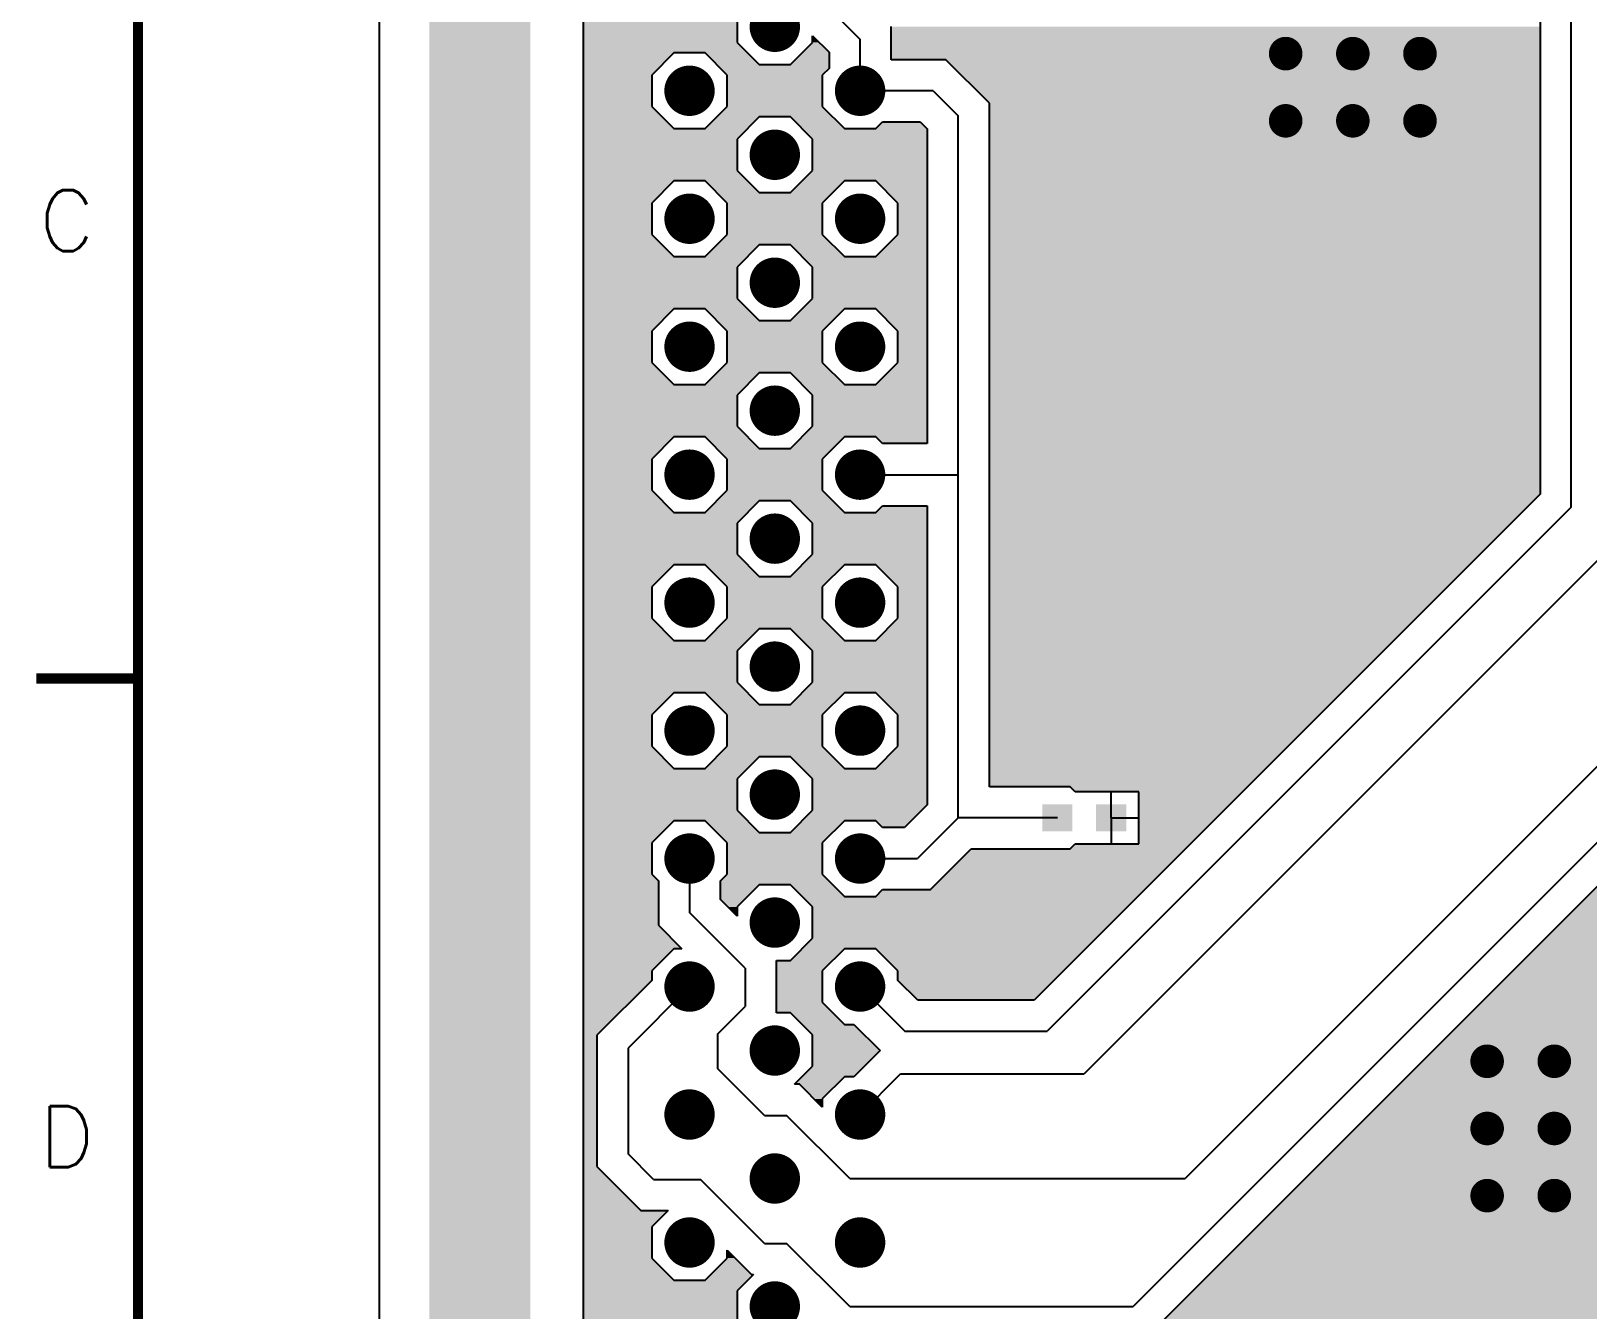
# Model space of a CAD drawing. Extents: x 295 to 953, y 10 to 290.
# Drawn here: x 486.7 to 563.2, y 119 to 181.8 of the extents above; entities that cross this region are included whole.
import ezdxf
from ezdxf.enums import TextEntityAlignment as Align

# ---------------------------------------------------------------- set-up
doc = ezdxf.new("R2010")
doc.units = 0
doc.header["$LTSCALE"] = 5
doc.header["$MEASUREMENT"] = 0
doc.layers.get('0').update_dxf_attribs({"linetype": 'CONTINUOUS', "lineweight": 25})
for name, color, linetype in [('L1-TOP_GBR', 7, 'CONTINUOUS'), ('문자', 4, 'CONTINUOUS'), ('테두리', 3, 'CONTINUOUS')]:
    doc.layers.add(name, color=color, linetype=linetype)
doc.styles.get("Standard").update_dxf_attribs({"font": 'simplex.shx'})

# ---------------------------------------------------------------- blocks, each defined once
blk = doc.blocks.new('C')
at = {"layer": '테두리', "const_width": 0.5}
for points in [[(15, 285), (15, 15), (405, 15), (405, 285), (15, 285)], [(10, 150), (15, 150)]]:
    blk.add_lwpolyline(points, dxfattribs=at)
at = {"layer": '문자'}
for s, p in [('C', (11.5, 172.5)), ('D', (11.5, 127.5))]:
    blk.add_text(s, height=3, dxfattribs=at).set_placement(p, align=Align.MIDDLE)

msp = doc.modelspace()

# ---------------------------------------------------------------- linework, layer by layer
for points, const_width in [([(522.654, 182.02, 1), (523.892, 182.02, 1)], 1.238), ([(547.965, 180.7, 1), (548.79, 180.7, 1)], 0.825), ([(551.265, 180.7, 1), (552.09, 180.7, 1)], 0.825), ([(554.565, 180.7, 1), (555.39, 180.7, 1)], 0.825), ([(518.463, 178.877, 1), (519.701, 178.877, 1)], 1.238), ([(526.845, 178.877, 1), (528.083, 178.877, 1)], 1.238), ([(547.965, 177.4, 1), (548.79, 177.4, 1)], 0.825), ([(551.265, 177.4, 1), (552.09, 177.4, 1)], 0.825), ([(554.565, 177.4, 1), (555.39, 177.4, 1)], 0.825), ([(522.654, 175.733, 1), (523.892, 175.733, 1)], 1.238), ([(518.463, 172.59, 1), (519.701, 172.59, 1)], 1.238), ([(526.845, 172.59, 1), (528.083, 172.59, 1)], 1.238), ([(522.654, 169.447, 1), (523.892, 169.447, 1)], 1.238), ([(518.463, 166.304, 1), (519.701, 166.304, 1)], 1.238), ([(526.845, 166.304, 1), (528.083, 166.304, 1)], 1.238), ([(522.654, 163.161, 1), (523.892, 163.161, 1)], 1.238), ([(518.463, 160.017, 1), (519.701, 160.017, 1)], 1.238), ([(526.845, 160.017, 1), (528.083, 160.017, 1)], 1.238), ([(522.654, 156.874, 1), (523.892, 156.874, 1)], 1.238), ([(518.463, 153.731, 1), (519.701, 153.731, 1)], 1.238), ([(526.845, 153.731, 1), (528.083, 153.731, 1)], 1.238), ([(522.654, 150.588, 1), (523.892, 150.588, 1)], 1.238), ([(518.463, 147.444, 1), (519.701, 147.444, 1)], 1.238), ([(526.845, 147.444, 1), (528.083, 147.444, 1)], 1.238), ([(522.654, 144.301, 1), (523.892, 144.301, 1)], 1.238), ([(518.463, 141.158, 1), (519.701, 141.158, 1)], 1.238), ([(526.845, 141.158, 1), (528.083, 141.158, 1)], 1.238), ([(522.654, 138.014, 1), (523.892, 138.014, 1)], 1.238), ([(518.463, 134.871, 1), (519.701, 134.871, 1)], 1.238), ([(526.845, 134.871, 1), (528.083, 134.871, 1)], 1.238), ([(522.654, 131.728, 1), (523.892, 131.728, 1)], 1.238), ([(557.865, 131.2, 1), (558.69, 131.2, 1)], 0.825), ([(561.165, 131.2, 1), (561.99, 131.2, 1)], 0.825), ([(518.463, 128.585, 1), (519.701, 128.585, 1)], 1.238), ([(526.845, 128.585, 1), (528.083, 128.585, 1)], 1.238), ([(557.865, 127.9, 1), (558.69, 127.9, 1)], 0.825), ([(561.165, 127.9, 1), (561.99, 127.9, 1)], 0.825), ([(522.654, 125.442, 1), (523.892, 125.442, 1)], 1.238), ([(557.865, 124.6, 1), (558.69, 124.6, 1)], 0.825), ([(561.165, 124.6, 1), (561.99, 124.6, 1)], 0.825), ([(518.463, 122.298, 1), (519.701, 122.298, 1)], 1.238), ([(526.845, 122.298, 1), (528.083, 122.298, 1)], 1.238), ([(522.654, 119.155, 1), (523.892, 119.155, 1)], 1.238)]:
    msp.add_lwpolyline(points, format="xyb", close=True, dxfattribs=dict(const_width=const_width))
for points in [[(537.9, 143.822), (537.9, 142.502), (536.415, 143.822), (536.415, 142.502)], [(540.54, 143.822), (540.54, 142.502), (539.055, 143.822), (539.055, 142.502)]]:
    msp.add_solid(points)
at = {"layer": 'L1-TOP_GBR'}
for p, q in [((503.828, 231.85), (503.828, 103.15)), ((503.828, 231.85), (503.828, 103.15)), ((513.851, 230.858), (513.851, 105.973)), ((560.876, 201.957), (560.876, 159.057)), ((562.403, 158.425), (562.403, 201.325)), ((524.453, 184.412), (527.464, 181.401)), ((521.417, 182.789), (521.417, 181.251)), ((525.129, 181.578), (525.938, 180.769)), ((525.129, 181.251), (525.129, 181.578)), ((527.464, 178.877), (527.464, 181.401)), ((528.99, 180.403), (528.99, 182.033)), ((518.313, 180.733), (517.226, 179.646)), ((519.851, 180.733), (518.313, 180.733)), ((520.938, 179.646), (519.851, 180.733)), ((521.417, 181.251), (522.504, 180.164)), ((524.042, 180.164), (525.129, 181.251)), ((525.938, 180.769), (525.938, 179.976)), ((522.504, 180.164), (524.042, 180.164)), ((525.938, 179.976), (525.608, 179.646)), ((531.684, 180.403), (528.99, 180.403)), ((533.816, 178.271), (531.684, 180.403)), ((517.226, 179.646), (517.226, 178.108)), ((520.938, 178.108), (520.938, 179.646)), ((525.608, 179.646), (525.608, 178.108)), ((531.053, 178.877), (527.464, 178.877)), ((531.053, 178.877), (532.29, 177.639)), ((533.816, 144.689), (533.816, 178.271)), ((517.226, 178.108), (518.313, 177.02)), ((519.851, 177.02), (520.938, 178.108)), ((522.504, 177.59), (521.417, 176.502)), ((524.042, 177.59), (522.504, 177.59)), ((525.129, 176.502), (524.042, 177.59)), ((525.608, 178.108), (526.695, 177.02)), ((532.29, 160.017), (532.29, 177.639)), ((518.313, 177.02), (519.851, 177.02)), ((526.695, 177.02), (528.233, 177.02)), ((528.233, 177.02), (528.563, 177.35)), ((528.563, 177.35), (530.421, 177.35)), ((530.421, 177.35), (530.764, 177.007)), ((530.764, 177.007), (530.764, 161.543)), ((521.417, 176.502), (521.417, 174.965)), ((525.129, 174.965), (525.129, 176.502)), ((518.313, 174.446), (517.226, 173.359)), ((519.851, 174.446), (518.313, 174.446)), ((520.938, 173.359), (519.851, 174.446)), ((521.417, 174.965), (522.504, 173.877)), ((524.042, 173.877), (525.129, 174.965)), ((526.695, 174.446), (525.608, 173.359)), ((528.233, 174.446), (526.695, 174.446)), ((529.32, 173.359), (528.233, 174.446)), ((522.504, 173.877), (524.042, 173.877)), ((517.226, 173.359), (517.226, 171.821)), ((520.938, 171.821), (520.938, 173.359)), ((525.608, 173.359), (525.608, 171.821)), ((529.32, 171.821), (529.32, 173.359)), ((517.226, 171.821), (518.313, 170.734)), ((519.851, 170.734), (520.938, 171.821)), ((525.608, 171.821), (526.695, 170.734)), ((528.233, 170.734), (529.32, 171.821)), ((518.313, 170.734), (519.851, 170.734)), ((522.504, 171.303), (521.417, 170.216)), ((524.042, 171.303), (522.504, 171.303)), ((525.129, 170.216), (524.042, 171.303)), ((526.695, 170.734), (528.233, 170.734)), ((521.417, 170.216), (521.417, 168.678)), ((525.129, 168.678), (525.129, 170.216)), ((521.417, 168.678), (522.504, 167.591)), ((524.042, 167.591), (525.129, 168.678)), ((518.313, 168.16), (517.226, 167.073)), ((519.851, 168.16), (518.313, 168.16)), ((520.938, 167.073), (519.851, 168.16)), ((522.504, 167.591), (524.042, 167.591)), ((526.695, 168.16), (525.608, 167.073)), ((528.233, 168.16), (526.695, 168.16)), ((529.32, 167.073), (528.233, 168.16)), ((517.226, 167.073), (517.226, 165.535)), ((520.938, 165.535), (520.938, 167.073)), ((525.608, 167.073), (525.608, 165.535)), ((529.32, 165.535), (529.32, 167.073)), ((517.226, 165.535), (518.313, 164.447)), ((519.851, 164.447), (520.938, 165.535)), ((525.608, 165.535), (526.695, 164.447)), ((528.233, 164.447), (529.32, 165.535)), ((522.504, 165.017), (521.417, 163.929)), ((524.042, 165.017), (522.504, 165.017)), ((525.129, 163.929), (524.042, 165.017)), ((518.313, 164.447), (519.851, 164.447)), ((521.417, 163.929), (521.417, 162.392)), ((525.129, 162.392), (525.129, 163.929)), ((526.695, 164.447), (528.233, 164.447)), ((521.417, 162.392), (522.504, 161.304)), ((524.042, 161.304), (525.129, 162.392)), ((518.313, 161.873), (517.226, 160.786)), ((519.851, 161.873), (518.313, 161.873)), ((520.938, 160.786), (519.851, 161.873)), ((526.695, 161.873), (525.608, 160.786)), ((528.233, 161.873), (526.695, 161.873)), ((528.563, 161.543), (528.233, 161.873)), ((530.764, 161.543), (528.563, 161.543)), ((517.226, 160.786), (517.226, 159.248)), ((520.938, 159.248), (520.938, 160.786)), ((522.504, 161.304), (524.042, 161.304)), ((525.608, 160.786), (525.608, 159.248)), ((527.464, 160.017), (532.29, 160.017)), ((532.29, 143.162), (532.29, 160.017)), ((517.226, 159.248), (518.313, 158.161)), ((519.851, 158.161), (520.938, 159.248)), ((525.608, 159.248), (526.695, 158.161)), ((522.504, 158.73), (521.417, 157.643)), ((524.042, 158.73), (522.504, 158.73)), ((525.129, 157.643), (524.042, 158.73)), ((528.233, 158.161), (528.563, 158.491)), ((528.563, 158.491), (530.764, 158.491)), ((530.764, 158.491), (530.764, 143.794)), ((560.876, 159.057), (536.017, 134.198)), ((562.403, 158.425), (536.649, 132.672)), ((518.313, 158.161), (519.851, 158.161)), ((521.417, 157.643), (521.417, 156.105)), ((525.129, 156.105), (525.129, 157.643)), ((526.695, 158.161), (528.233, 158.161)), ((564.878, 156.978), (538.476, 130.576)), ((575.203, 157.201), (543.444, 125.442)), ((521.417, 156.105), (522.504, 155.018)), ((524.042, 155.018), (525.129, 156.105)), ((518.313, 155.587), (517.226, 154.5)), ((519.851, 155.587), (518.313, 155.587)), ((520.938, 154.5), (519.851, 155.587)), ((526.695, 155.587), (525.608, 154.5)), ((528.233, 155.587), (526.695, 155.587)), ((529.32, 154.5), (528.233, 155.587)), ((577.718, 155.983), (540.89, 119.155)), ((541.522, 117.629), (579.244, 155.351)), ((522.504, 155.018), (524.042, 155.018)), ((517.226, 154.5), (517.226, 152.962)), ((520.938, 152.962), (520.938, 154.5)), ((525.608, 154.5), (525.608, 152.962)), ((529.32, 152.962), (529.32, 154.5)), ((517.226, 152.962), (518.313, 151.875)), ((519.851, 151.875), (520.938, 152.962)), ((522.504, 152.444), (521.417, 151.356)), ((524.042, 152.444), (522.504, 152.444)), ((525.129, 151.356), (524.042, 152.444)), ((525.608, 152.962), (526.695, 151.875)), ((528.233, 151.875), (529.32, 152.962)), ((518.313, 151.875), (519.851, 151.875)), ((526.695, 151.875), (528.233, 151.875)), ((521.417, 151.356), (521.417, 149.819)), ((525.129, 149.819), (525.129, 151.356)), ((518.313, 149.3), (517.226, 148.213)), ((519.851, 149.3), (518.313, 149.3)), ((520.938, 148.213), (519.851, 149.3)), ((521.417, 149.819), (522.504, 148.731)), ((524.042, 148.731), (525.129, 149.819)), ((526.695, 149.3), (525.608, 148.213)), ((528.233, 149.3), (526.695, 149.3)), ((529.32, 148.213), (528.233, 149.3)), ((522.504, 148.731), (524.042, 148.731)), ((517.226, 148.213), (517.226, 146.675)), ((520.938, 146.675), (520.938, 148.213)), ((525.608, 148.213), (525.608, 146.675)), ((529.32, 146.675), (529.32, 148.213)), ((517.226, 146.675), (518.313, 145.588)), ((519.851, 145.588), (520.938, 146.675)), ((522.504, 146.157), (521.417, 145.07)), ((524.042, 146.157), (522.504, 146.157)), ((525.129, 145.07), (524.042, 146.157)), ((525.608, 146.675), (526.695, 145.588)), ((528.233, 145.588), (529.32, 146.675)), ((518.313, 145.588), (519.851, 145.588)), ((526.695, 145.588), (528.233, 145.588)), ((521.417, 145.07), (521.417, 143.532)), ((525.129, 143.532), (525.129, 145.07)), ((537.789, 144.689), (533.816, 144.689)), ((538.037, 144.441), (537.789, 144.689)), ((541.159, 144.441), (538.037, 144.441)), ((539.798, 143.162), (539.798, 144.441)), ((541.159, 141.884), (541.159, 144.441)), ((521.417, 143.532), (522.504, 142.445)), ((524.042, 142.445), (525.129, 143.532)), ((530.764, 143.794), (529.653, 142.684)), ((532.29, 143.162), (530.285, 141.158)), ((537.158, 143.162), (532.29, 143.162)), ((539.798, 143.162), (539.798, 141.884)), ((539.798, 143.162), (541.159, 143.162)), ((518.313, 143.014), (517.226, 141.927)), ((519.851, 143.014), (518.313, 143.014)), ((520.938, 141.927), (519.851, 143.014)), ((522.504, 142.445), (524.042, 142.445)), ((526.695, 143.014), (525.608, 141.927)), ((528.233, 143.014), (526.695, 143.014)), ((528.563, 142.684), (528.233, 143.014)), ((529.653, 142.684), (528.563, 142.684)), ((517.226, 141.927), (517.226, 140.389)), ((520.938, 140.389), (520.938, 141.927)), ((525.608, 141.927), (525.608, 140.389)), ((530.917, 139.631), (532.922, 141.636)), ((532.922, 141.636), (537.789, 141.636)), ((537.789, 141.636), (538.037, 141.884)), ((538.037, 141.884), (541.159, 141.884)), ((519.082, 141.158), (519.082, 138.513)), ((527.464, 141.158), (530.285, 141.158)), ((517.226, 140.389), (517.556, 140.059)), ((517.556, 140.059), (517.556, 137.881)), ((520.608, 140.059), (520.938, 140.389)), ((520.608, 139.145), (520.608, 140.059)), ((525.608, 140.389), (526.695, 139.302)), ((522.504, 139.871), (521.417, 138.783)), ((524.042, 139.871), (522.504, 139.871)), ((525.129, 138.783), (524.042, 139.871)), ((526.695, 139.302), (528.233, 139.302)), ((528.233, 139.302), (528.563, 139.631)), ((528.563, 139.631), (530.917, 139.631)), ((521.822, 135.772), (519.082, 138.513)), ((521.417, 138.336), (520.608, 139.145)), ((521.417, 138.783), (521.417, 138.336)), ((525.129, 137.246), (525.129, 138.783)), ((517.556, 137.881), (518.709, 136.727)), ((524.042, 136.158), (525.129, 137.246)), ((518.313, 136.727), (517.226, 135.64)), ((518.709, 136.727), (518.313, 136.727)), ((526.695, 136.727), (525.608, 135.64)), ((528.233, 136.727), (526.695, 136.727)), ((529.32, 135.64), (528.233, 136.727)), ((517.226, 135.64), (517.226, 135.173)), ((521.822, 135.772), (521.822, 133.886)), ((523.349, 136.158), (524.042, 136.158)), ((523.349, 133.584), (523.349, 136.158)), ((525.608, 135.64), (525.608, 134.102)), ((529.32, 135.173), (529.32, 135.64)), ((517.226, 135.173), (514.533, 132.482)), ((519.082, 134.871), (516.061, 131.85)), ((527.464, 134.871), (529.663, 132.672)), ((530.295, 134.198), (529.32, 135.173)), ((520.461, 132.525), (521.822, 133.886)), ((525.608, 134.102), (526.695, 133.015)), ((536.017, 134.198), (530.295, 134.198)), ((524.042, 133.584), (523.349, 133.584)), ((525.129, 132.497), (524.042, 133.584)), ((514.533, 132.482), (514.533, 126.024)), ((520.461, 132.525), (520.461, 130.849)), ((525.129, 130.959), (525.129, 132.497)), ((526.695, 133.015), (527.162, 133.015)), ((527.162, 133.015), (528.449, 131.728)), ((529.663, 132.672), (536.649, 132.672)), ((516.061, 131.85), (516.061, 126.658)), ((528.449, 131.728), (527.162, 130.441)), ((522.766, 128.543), (520.461, 130.849)), ((524.24, 130.07), (525.129, 130.959)), ((524.487, 130.07), (524.24, 130.07)), ((525.608, 128.949), (524.487, 130.07)), ((526.695, 130.441), (525.608, 129.354)), ((527.162, 130.441), (526.695, 130.441)), ((527.464, 128.585), (529.455, 130.576)), ((529.455, 130.576), (538.476, 130.576)), ((525.608, 129.354), (525.608, 128.949)), ((522.766, 128.543), (523.855, 128.543)), ((526.957, 125.442), (523.855, 128.543)), ((517.318, 125.4), (516.061, 126.658)), ((514.533, 126.024), (516.684, 123.872)), ((517.318, 125.4), (519.623, 125.4)), ((522.766, 122.257), (519.623, 125.4)), ((526.957, 125.442), (543.444, 125.442)), ((516.684, 123.872), (518.031, 123.872)), ((518.031, 123.872), (517.226, 123.067)), ((517.226, 123.067), (517.226, 121.529)), ((520.938, 121.925), (522.133, 120.729)), ((520.938, 121.529), (520.938, 121.925)), ((522.766, 122.257), (523.855, 122.257)), ((526.957, 119.155), (523.855, 122.257)), ((517.226, 121.529), (518.313, 120.442)), ((519.851, 120.442), (520.938, 121.529)), ((518.313, 120.442), (519.851, 120.442)), ((522.222, 120.729), (521.417, 119.924)), ((522.133, 120.729), (522.222, 120.729)), ((521.417, 119.924), (521.417, 118.386)), ((526.957, 119.155), (540.89, 119.155))]:
    msp.add_line(p, q, dxfattribs=at)
for points in [[(506.303, 100.757), (506.303, 234.325), (511.253, 100.757), (511.253, 234.325)], [(513.851, 181.251), (513.851, 182.789), (521.417, 181.251), (521.417, 182.789)], [(525.129, 181.251), (525.129, 181.578), (525.456, 181.251), (525.129, 181.578)], [(528.99, 180.403), (528.99, 182.033), (560.876, 180.403), (560.876, 182.033)], [(513.851, 180.733), (513.851, 181.251), (521.935, 180.733), (521.417, 181.251)], [(513.851, 179.646), (513.851, 180.733), (517.226, 179.646), (518.313, 180.733)], [(513.851, 180.733), (513.851, 180.733), (518.313, 180.733), (519.851, 180.733)], [(520.42, 180.164), (519.851, 180.733), (522.504, 180.164), (521.935, 180.733)], [(524.042, 180.164), (524.647, 180.769), (525.938, 180.164), (525.938, 180.769)], [(524.647, 180.769), (525.129, 181.251), (525.938, 180.769), (525.456, 181.251)], [(520.608, 179.976), (520.42, 180.164), (525.938, 179.976), (525.938, 180.164)], [(520.42, 180.164), (520.42, 180.164), (524.042, 180.164), (522.504, 180.164)], [(520.938, 179.646), (520.608, 179.976), (525.608, 179.646), (525.938, 179.976)], [(533.816, 178.271), (531.684, 180.403), (560.876, 178.271), (560.876, 180.403)], [(513.851, 178.108), (513.851, 179.646), (517.226, 178.108), (517.226, 179.646)], [(520.938, 178.108), (520.938, 179.646), (525.608, 178.108), (525.608, 179.646)], [(533.816, 159.057), (533.816, 178.271), (560.876, 159.057), (560.876, 178.271)], [(513.851, 177.02), (513.851, 178.108), (518.313, 177.02), (517.226, 178.108)], [(519.851, 177.02), (520.42, 177.59), (521.935, 177.02), (522.504, 177.59)], [(520.42, 177.59), (520.938, 178.108), (526.126, 177.59), (525.608, 178.108)], [(520.42, 177.59), (520.42, 177.59), (522.504, 177.59), (524.042, 177.59)], [(524.611, 177.02), (524.042, 177.59), (526.695, 177.02), (526.126, 177.59)], [(513.851, 176.502), (513.851, 177.02), (521.417, 176.502), (521.935, 177.02)], [(513.851, 177.02), (513.851, 177.02), (519.851, 177.02), (518.313, 177.02)], [(524.624, 177.007), (524.611, 177.02), (530.764, 177.007), (530.751, 177.02)], [(524.611, 177.02), (524.611, 177.02), (528.233, 177.02), (526.695, 177.02)], [(525.129, 176.502), (524.624, 177.007), (530.764, 176.502), (530.764, 177.007)], [(528.233, 177.02), (528.563, 177.35), (530.751, 177.02), (530.421, 177.35)], [(528.563, 177.35), (528.563, 177.35), (530.421, 177.35), (528.563, 177.35)], [(513.851, 174.965), (513.851, 176.502), (521.417, 174.965), (521.417, 176.502)], [(525.129, 174.965), (525.129, 176.502), (530.764, 174.965), (530.764, 176.502)], [(513.851, 174.446), (513.851, 174.965), (521.935, 174.446), (521.417, 174.965)], [(513.851, 173.359), (513.851, 174.446), (517.226, 173.359), (518.313, 174.446)], [(513.851, 174.446), (513.851, 174.446), (518.313, 174.446), (519.851, 174.446)], [(520.42, 173.877), (519.851, 174.446), (522.504, 173.877), (521.935, 174.446)], [(524.042, 173.877), (524.611, 174.446), (526.126, 173.877), (526.695, 174.446)], [(524.611, 174.446), (525.129, 174.965), (530.764, 174.446), (530.764, 174.965)], [(524.611, 174.446), (524.611, 174.446), (526.695, 174.446), (528.233, 174.446)], [(529.32, 173.359), (528.233, 174.446), (530.764, 173.359), (530.764, 174.446)], [(520.938, 173.359), (520.42, 173.877), (525.608, 173.359), (526.126, 173.877)], [(520.42, 173.877), (520.42, 173.877), (524.042, 173.877), (522.504, 173.877)], [(513.851, 171.821), (513.851, 173.359), (517.226, 171.821), (517.226, 173.359)], [(520.938, 171.821), (520.938, 173.359), (525.608, 171.821), (525.608, 173.359)], [(529.32, 171.821), (529.32, 173.359), (530.764, 171.821), (530.764, 173.359)], [(513.851, 170.734), (513.851, 171.821), (518.313, 170.734), (517.226, 171.821)], [(520.42, 171.303), (520.938, 171.821), (526.126, 171.303), (525.608, 171.821)], [(528.233, 170.734), (529.32, 171.821), (530.764, 170.734), (530.764, 171.821)], [(513.851, 170.216), (513.851, 170.734), (521.417, 170.216), (521.935, 170.734)], [(513.851, 170.734), (513.851, 170.734), (519.851, 170.734), (518.313, 170.734)], [(519.851, 170.734), (520.42, 171.303), (521.935, 170.734), (522.504, 171.303)], [(520.42, 171.303), (520.42, 171.303), (522.504, 171.303), (524.042, 171.303)], [(524.611, 170.734), (524.042, 171.303), (526.695, 170.734), (526.126, 171.303)], [(525.129, 170.216), (524.611, 170.734), (530.764, 170.216), (530.764, 170.734)], [(524.611, 170.734), (524.611, 170.734), (528.233, 170.734), (526.695, 170.734)], [(513.851, 168.678), (513.851, 170.216), (521.417, 168.678), (521.417, 170.216)], [(525.129, 168.678), (525.129, 170.216), (530.764, 168.678), (530.764, 170.216)], [(513.851, 168.16), (513.851, 168.678), (521.935, 168.16), (521.417, 168.678)], [(524.611, 168.16), (525.129, 168.678), (530.764, 168.16), (530.764, 168.678)], [(513.851, 167.073), (513.851, 168.16), (517.226, 167.073), (518.313, 168.16)], [(513.851, 168.16), (513.851, 168.16), (518.313, 168.16), (519.851, 168.16)], [(520.42, 167.591), (519.851, 168.16), (522.504, 167.591), (521.935, 168.16)], [(520.938, 167.073), (520.42, 167.591), (525.608, 167.073), (526.126, 167.591)], [(520.42, 167.591), (520.42, 167.591), (524.042, 167.591), (522.504, 167.591)], [(524.042, 167.591), (524.611, 168.16), (526.126, 167.591), (526.695, 168.16)], [(524.611, 168.16), (524.611, 168.16), (526.695, 168.16), (528.233, 168.16)], [(529.32, 167.073), (528.233, 168.16), (530.764, 167.073), (530.764, 168.16)], [(513.851, 165.535), (513.851, 167.073), (517.226, 165.535), (517.226, 167.073)], [(520.938, 165.535), (520.938, 167.073), (525.608, 165.535), (525.608, 167.073)], [(529.32, 165.535), (529.32, 167.073), (530.764, 165.535), (530.764, 167.073)], [(513.851, 164.447), (513.851, 165.535), (518.313, 164.447), (517.226, 165.535)], [(520.42, 165.017), (520.938, 165.535), (526.126, 165.017), (525.608, 165.535)], [(528.233, 164.447), (529.32, 165.535), (530.764, 164.447), (530.764, 165.535)], [(519.851, 164.447), (520.42, 165.017), (521.935, 164.447), (522.504, 165.017)], [(520.42, 165.017), (520.42, 165.017), (522.504, 165.017), (524.042, 165.017)], [(524.611, 164.447), (524.042, 165.017), (526.695, 164.447), (526.126, 165.017)], [(513.851, 163.929), (513.851, 164.447), (521.417, 163.929), (521.935, 164.447)], [(513.851, 164.447), (513.851, 164.447), (519.851, 164.447), (518.313, 164.447)], [(513.851, 162.392), (513.851, 163.929), (521.417, 162.392), (521.417, 163.929)], [(525.129, 163.929), (524.611, 164.447), (530.764, 163.929), (530.764, 164.447)], [(525.129, 162.392), (525.129, 163.929), (530.764, 162.392), (530.764, 163.929)], [(513.851, 161.873), (513.851, 162.392), (521.935, 161.873), (521.417, 162.392)], [(524.611, 161.873), (525.129, 162.392), (530.764, 161.873), (530.764, 162.392)], [(513.851, 161.873), (513.851, 161.873), (518.313, 161.873), (519.851, 161.873)], [(513.851, 160.786), (513.851, 161.873), (517.226, 160.786), (518.313, 161.873)], [(520.42, 161.304), (519.851, 161.873), (522.504, 161.304), (521.935, 161.873)], [(524.042, 161.304), (524.611, 161.873), (526.126, 161.304), (526.695, 161.873)], [(524.611, 161.873), (524.611, 161.873), (526.695, 161.873), (528.233, 161.873)], [(528.563, 161.543), (528.233, 161.873), (530.764, 161.543), (530.764, 161.873)], [(513.851, 159.248), (513.851, 160.786), (517.226, 159.248), (517.226, 160.786)], [(520.938, 160.786), (520.42, 161.304), (525.608, 160.786), (526.126, 161.304)], [(520.42, 161.304), (520.42, 161.304), (524.042, 161.304), (522.504, 161.304)], [(520.938, 159.248), (520.938, 160.786), (525.608, 159.248), (525.608, 160.786)], [(513.851, 158.161), (513.851, 159.248), (518.313, 158.161), (517.226, 159.248)], [(520.42, 158.73), (520.938, 159.248), (526.126, 158.73), (525.608, 159.248)], [(519.851, 158.161), (520.42, 158.73), (521.935, 158.161), (522.504, 158.73)], [(520.42, 158.73), (520.42, 158.73), (522.504, 158.73), (524.042, 158.73)], [(524.611, 158.161), (524.042, 158.73), (526.695, 158.161), (526.126, 158.73)], [(528.233, 158.161), (528.563, 158.491), (530.764, 158.161), (530.764, 158.491)], [(528.563, 158.491), (528.563, 158.491), (530.764, 158.491), (528.563, 158.491)], [(533.816, 144.689), (533.816, 159.057), (546.508, 144.689), (560.876, 159.057)], [(513.851, 157.643), (513.851, 158.161), (521.417, 157.643), (521.935, 158.161)], [(513.851, 158.161), (513.851, 158.161), (519.851, 158.161), (518.313, 158.161)], [(513.851, 156.105), (513.851, 157.643), (521.417, 156.105), (521.417, 157.643)], [(525.129, 157.643), (524.611, 158.161), (530.764, 157.643), (530.764, 158.161)], [(524.611, 158.161), (524.611, 158.161), (528.233, 158.161), (526.695, 158.161)], [(525.129, 156.105), (525.129, 157.643), (530.764, 156.105), (530.764, 157.643)], [(513.851, 155.587), (513.851, 156.105), (521.935, 155.587), (521.417, 156.105)], [(524.611, 155.587), (525.129, 156.105), (530.764, 155.587), (530.764, 156.105)], [(513.851, 154.5), (513.851, 155.587), (517.226, 154.5), (518.313, 155.587)], [(513.851, 155.587), (513.851, 155.587), (518.313, 155.587), (519.851, 155.587)], [(520.42, 155.018), (519.851, 155.587), (522.504, 155.018), (521.935, 155.587)], [(524.042, 155.018), (524.611, 155.587), (526.126, 155.018), (526.695, 155.587)], [(524.611, 155.587), (524.611, 155.587), (526.695, 155.587), (528.233, 155.587)], [(529.32, 154.5), (528.233, 155.587), (530.764, 154.5), (530.764, 155.587)], [(520.938, 154.5), (520.42, 155.018), (525.608, 154.5), (526.126, 155.018)], [(520.42, 155.018), (520.42, 155.018), (524.042, 155.018), (522.504, 155.018)], [(513.851, 152.962), (513.851, 154.5), (517.226, 152.962), (517.226, 154.5)], [(520.938, 152.962), (520.938, 154.5), (525.608, 152.962), (525.608, 154.5)], [(529.32, 152.962), (529.32, 154.5), (530.764, 152.962), (530.764, 154.5)], [(513.851, 151.875), (513.851, 152.962), (518.313, 151.875), (517.226, 152.962)], [(519.851, 151.874), (520.42, 152.444), (521.935, 151.874), (522.504, 152.444)], [(520.42, 152.444), (520.938, 152.962), (526.126, 152.444), (525.608, 152.962)], [(520.42, 152.444), (520.42, 152.444), (522.504, 152.444), (524.042, 152.444)], [(524.611, 151.875), (524.042, 152.444), (526.695, 151.875), (526.126, 152.444)], [(528.233, 151.874), (529.32, 152.962), (530.764, 151.874), (530.764, 152.962)], [(513.851, 151.874), (513.851, 151.875), (519.851, 151.874), (518.313, 151.875)], [(513.851, 151.356), (513.851, 151.874), (521.417, 151.356), (521.935, 151.874)], [(524.611, 151.874), (524.611, 151.875), (528.233, 151.874), (526.695, 151.875)], [(525.129, 151.356), (524.611, 151.874), (530.764, 151.356), (530.764, 151.874)], [(513.851, 149.819), (513.851, 151.356), (521.417, 149.819), (521.417, 151.356)], [(525.129, 149.819), (525.129, 151.356), (530.764, 149.819), (530.764, 151.356)], [(513.851, 149.3), (513.851, 149.819), (521.935, 149.3), (521.417, 149.819)], [(513.851, 148.213), (513.851, 149.3), (517.226, 148.213), (518.313, 149.3)], [(513.851, 149.3), (513.851, 149.3), (518.313, 149.3), (519.851, 149.3)], [(520.42, 148.731), (519.851, 149.3), (522.504, 148.731), (521.935, 149.3)], [(524.042, 148.731), (524.611, 149.3), (526.126, 148.731), (526.695, 149.3)], [(524.611, 149.3), (525.129, 149.819), (530.764, 149.3), (530.764, 149.819)], [(524.611, 149.3), (524.611, 149.3), (526.695, 149.3), (528.233, 149.3)], [(529.32, 148.213), (528.233, 149.3), (530.764, 148.213), (530.764, 149.3)], [(520.938, 148.213), (520.42, 148.731), (525.608, 148.213), (526.126, 148.731)], [(520.42, 148.731), (520.42, 148.731), (524.042, 148.731), (522.504, 148.731)], [(513.851, 146.675), (513.851, 148.213), (517.226, 146.675), (517.226, 148.213)], [(520.938, 146.675), (520.938, 148.213), (525.608, 146.675), (525.608, 148.213)], [(529.32, 146.675), (529.32, 148.213), (530.764, 146.675), (530.764, 148.213)], [(513.851, 145.588), (513.851, 146.675), (518.313, 145.588), (517.226, 146.675)], [(519.851, 145.588), (520.42, 146.157), (521.935, 145.588), (522.504, 146.157)], [(520.42, 146.157), (520.938, 146.675), (526.126, 146.157), (525.608, 146.675)], [(520.42, 146.157), (520.42, 146.157), (522.504, 146.157), (524.042, 146.157)], [(524.611, 145.588), (524.042, 146.157), (526.695, 145.588), (526.126, 146.157)], [(528.233, 145.588), (529.32, 146.675), (530.764, 145.588), (530.764, 146.675)], [(513.851, 145.07), (513.851, 145.588), (521.417, 145.07), (521.935, 145.588)], [(525.129, 145.07), (524.611, 145.588), (530.764, 145.07), (530.764, 145.588)], [(513.851, 143.532), (513.851, 145.07), (521.417, 143.532), (521.417, 145.07)], [(525.129, 143.794), (525.129, 145.07), (530.764, 143.794), (530.764, 145.07)], [(538.037, 144.441), (537.789, 144.689), (546.261, 144.441), (546.508, 144.689)], [(541.159, 141.884), (541.159, 144.441), (543.703, 141.884), (546.261, 144.441)], [(560.409, 136.516), (568.107, 144.214), (766.953, 136.516), (759.256, 144.214)], [(513.851, 143.014), (513.851, 143.532), (521.935, 143.014), (521.417, 143.532)], [(524.611, 143.014), (525.129, 143.532), (529.983, 143.014), (530.501, 143.532)], [(525.129, 143.532), (525.129, 143.794), (530.501, 143.532), (530.764, 143.794)], [(513.851, 141.927), (513.851, 143.014), (517.226, 141.927), (518.313, 143.014)], [(513.851, 143.014), (513.851, 143.014), (518.313, 143.014), (519.851, 143.014)], [(520.42, 142.445), (519.851, 143.014), (522.504, 142.445), (521.935, 143.014)], [(520.938, 141.927), (520.42, 142.445), (525.608, 141.927), (526.126, 142.445)], [(524.042, 142.445), (524.611, 143.014), (526.126, 142.445), (526.695, 143.014)], [(524.611, 143.014), (524.611, 143.014), (526.695, 143.014), (528.233, 143.014)], [(528.563, 142.684), (528.233, 143.014), (529.653, 142.684), (529.983, 143.014)], [(513.851, 140.389), (513.851, 141.927), (517.226, 140.389), (517.226, 141.927)], [(520.938, 140.389), (520.938, 141.927), (525.608, 140.389), (525.608, 141.927)], [(530.917, 139.631), (532.922, 141.636), (541.451, 139.631), (543.456, 141.636)], [(537.789, 141.636), (538.037, 141.884), (543.456, 141.636), (543.703, 141.884)], [(513.851, 140.059), (513.851, 140.389), (517.556, 140.059), (517.226, 140.389)], [(513.851, 137.881), (513.851, 140.059), (517.556, 137.881), (517.556, 140.059)], [(520.608, 140.059), (520.938, 140.389), (525.938, 140.059), (525.608, 140.389)], [(520.608, 139.871), (520.608, 140.059), (526.126, 139.871), (525.938, 140.059)], [(520.608, 139.145), (520.608, 139.871), (521.778, 139.145), (522.504, 139.871)], [(520.608, 139.871), (520.608, 139.871), (522.504, 139.871), (524.042, 139.871)], [(524.611, 139.302), (524.042, 139.871), (526.695, 139.302), (526.126, 139.871)], [(525.129, 138.783), (524.611, 139.302), (540.603, 138.783), (541.121, 139.302)], [(528.233, 139.302), (528.563, 139.631), (541.121, 139.302), (541.451, 139.631)], [(520.969, 138.783), (520.608, 139.145), (521.417, 138.783), (521.778, 139.145)], [(521.416, 138.336), (520.969, 138.783), (521.416, 138.336), (521.417, 138.783)], [(525.129, 137.246), (525.129, 138.783), (539.065, 137.246), (540.603, 138.783)], [(513.851, 136.727), (513.851, 137.881), (518.709, 136.727), (517.556, 137.881)], [(524.611, 136.727), (525.129, 137.246), (538.547, 136.727), (539.065, 137.246)], [(513.851, 135.64), (513.851, 136.727), (517.226, 135.64), (518.313, 136.727)], [(513.851, 136.727), (513.851, 136.727), (518.313, 136.727), (518.709, 136.727)], [(524.042, 136.158), (524.611, 136.727), (526.126, 136.158), (526.695, 136.727)], [(524.611, 136.727), (524.611, 136.727), (526.695, 136.727), (528.233, 136.727)], [(529.32, 135.64), (528.233, 136.727), (537.46, 135.64), (538.547, 136.727)], [(558.839, 134.945), (560.409, 136.516), (586.666, 134.945), (588.237, 136.516)], [(560.409, 136.516), (560.409, 136.516), (588.237, 136.516), (590.458, 136.516)], [(513.851, 135.173), (513.851, 135.64), (517.226, 135.173), (517.226, 135.64)], [(523.349, 135.64), (523.349, 136.158), (525.608, 135.64), (526.126, 136.158)], [(523.349, 134.102), (523.349, 135.64), (525.608, 134.102), (525.608, 135.64)], [(529.32, 135.173), (529.32, 135.64), (536.993, 135.173), (537.46, 135.64)], [(513.851, 132.482), (513.851, 135.173), (514.533, 132.482), (517.226, 135.173)], [(530.295, 134.198), (529.32, 135.173), (536.017, 134.198), (536.993, 135.173)], [(547.543, 123.65), (558.839, 134.945), (586.666, 123.65), (586.666, 134.945)], [(523.349, 133.584), (523.349, 134.102), (526.126, 133.584), (525.608, 134.102)], [(524.611, 133.015), (524.042, 133.584), (526.695, 133.015), (526.126, 133.584)], [(513.851, 126.024), (513.851, 132.482), (514.533, 126.024), (514.533, 132.482)], [(525.129, 132.497), (524.611, 133.015), (527.68, 132.497), (527.162, 133.015)], [(524.611, 133.015), (524.611, 133.015), (527.162, 133.015), (526.695, 133.015)], [(525.129, 131.728), (525.129, 132.497), (528.449, 131.728), (527.68, 132.497)], [(525.129, 130.959), (525.129, 131.728), (527.68, 130.959), (528.449, 131.728)], [(524.611, 130.441), (525.129, 130.959), (527.162, 130.441), (527.68, 130.959)], [(524.24, 130.07), (524.611, 130.441), (526.324, 130.07), (526.695, 130.441)], [(525.203, 129.354), (524.487, 130.07), (525.608, 129.354), (526.324, 130.07)], [(524.611, 130.441), (524.611, 130.441), (526.695, 130.441), (527.162, 130.441)], [(525.607, 128.949), (525.203, 129.354), (525.607, 128.949), (525.608, 129.354)], [(513.851, 123.872), (513.851, 126.024), (516.684, 123.872), (514.533, 126.024)], [(513.851, 123.067), (513.851, 123.872), (517.226, 123.067), (518.031, 123.872)], [(513.851, 123.872), (513.851, 123.872), (518.031, 123.872), (516.684, 123.872)], [(545.972, 122.079), (547.543, 123.65), (588.237, 122.079), (586.666, 123.65)], [(513.851, 121.529), (513.851, 123.067), (517.226, 121.529), (517.226, 123.067)], [(520.938, 121.529), (520.938, 121.925), (521.334, 121.529), (520.938, 121.925)], [(543.419, 119.526), (545.972, 122.079), (778.676, 119.526), (778.676, 122.079)], [(513.851, 120.442), (513.851, 121.529), (518.313, 120.442), (517.226, 121.529)], [(520.138, 120.729), (520.938, 121.529), (522.133, 120.729), (521.334, 121.529)], [(513.851, 119.924), (513.851, 120.442), (521.417, 119.924), (521.935, 120.442)], [(513.851, 120.442), (513.851, 120.442), (519.851, 120.442), (518.313, 120.442)], [(519.851, 120.442), (520.138, 120.729), (521.935, 120.442), (522.222, 120.729)], [(520.138, 120.729), (520.138, 120.729), (522.222, 120.729), (522.133, 120.729)], [(513.851, 118.386), (513.851, 119.924), (521.417, 118.386), (521.417, 119.924)], [(541.522, 117.629), (543.419, 119.526), (617.843, 117.629), (619.74, 119.526)], [(543.419, 119.526), (543.419, 119.526), (619.74, 119.526), (771.76, 119.526)]]:
    msp.add_solid(points, dxfattribs=at)

# ---------------------------------------------------------------- block references
msp.add_blockref('C', (476.978, 0))

doc.saveas('drawing.dxf')
